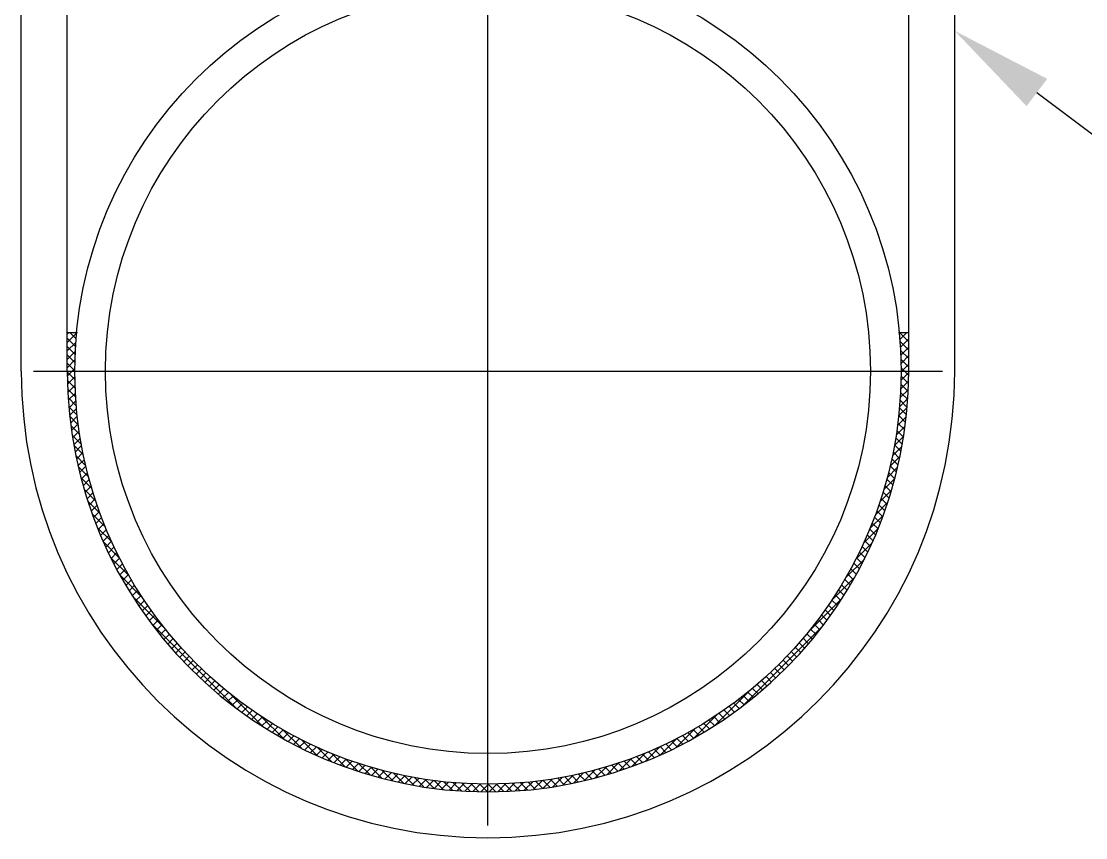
# Model space of a CAD drawing. Extents: x 4995099 to 5303443, y 4627657 to 4889583.
# Drawn here: x 5045029 to 5047099, y 4728701 to 4730290 of the extents above; entities that cross this region are included whole.
import ezdxf

# ---------------------------------------------------------------- set-up
doc = ezdxf.new("R2010")
doc.units = 0
doc.header["$LTSCALE"] = 1000
doc.header["$MEASUREMENT"] = 0
doc.linetypes.add('CENTER', pattern=[50.8, 31.75, -6.35, 6.35, -6.35])
doc.layers.get('0').update_dxf_attribs({"color": 4, "linetype": 'CONTINUOUS'})

msp = doc.modelspace()

# ---------------------------------------------------------------- linework, layer by layer
at = {"linetype": 'Continuous'}
for p, q in [((5045028.8, 4729608.6), (5045028.8, 4730933.2)), ((5045118.1, 4729608.6), (5045118.1, 4730933.2)), ((5046755.3, 4729608.6), (5046755.3, 4730933.2)), ((5046844.6, 4729608.6), (5046844.6, 4730933.2)), ((5045138.3, 4729683), (5045118.1, 4729683)), ((5046755.3, 4729683), (5046735.1, 4729683))]:
    msp.add_line(p, q, dxfattribs=at)
at = {"color": 0, "linetype": 'CENTER'}
for p, q in [((5045936.7, 4728724.6), (5045936.7, 4730445.4)), ((5045052.7, 4729608.6), (5046820.8, 4729608.6))]:
    msp.add_line(p, q, dxfattribs=at)
for p, q in [((5045118.1, 4729680.5), (5045120.7, 4729683)), ((5045118.1, 4729664.2), (5045136.4, 4729682.5)), ((5045134.5, 4729656.5), (5045118.1, 4729672.8)), ((5045135.5, 4729671.7), (5045124.2, 4729683)), ((5046755.3, 4729665.6), (5046737.9, 4729683)), ((5046738, 4729670.4), (5046750.6, 4729683)), ((5046755.3, 4729649.3), (5046738.3, 4729666.3)), ((5046739, 4729655.2), (5046755.3, 4729671.4)), ((5046755.3, 4729681.9), (5046754.2, 4729683)), ((5045118.1, 4729647.9), (5045135, 4729664.7)), ((5045133.7, 4729641), (5045118.1, 4729656.5)), ((5045118.1, 4729631.6), (5045134, 4729647.4)), ((5046755.3, 4729633), (5046739.4, 4729648.9)), ((5046739.8, 4729639.6), (5046755.3, 4729655.1)), ((5045133.2, 4729625.2), (5045118.1, 4729640.2)), ((5045118.1, 4729615.3), (5045133.3, 4729630.5)), ((5046755.3, 4729616.7), (5046740.1, 4729631.9)), ((5046740.2, 4729623.8), (5046755.3, 4729638.8)), ((5045133, 4729609), (5045118.1, 4729623.9)), ((5045133.2, 4729592.6), (5045118.1, 4729607.6)), ((5045118.2, 4729599), (5045133, 4729613.9)), ((5046740.2, 4729591.1), (5046755.3, 4729606.2)), ((5046740.4, 4729607.6), (5046755.3, 4729622.5)), ((5046755.2, 4729600.4), (5046740.4, 4729615.3)), ((5045133.7, 4729575.8), (5045118.3, 4729591.1)), ((5045118.5, 4729583.1), (5045133.1, 4729597.6)), ((5046739.7, 4729574.3), (5046755.1, 4729589.7)), ((5046754.3, 4729568.8), (5046740, 4729583.1)), ((5046754.9, 4729584.5), (5046740.3, 4729599)), ((5045134.6, 4729558.6), (5045118.9, 4729574.3)), ((5045119.2, 4729567.4), (5045133.5, 4729581.7)), ((5045120.1, 4729552), (5045134.2, 4729566.1)), ((5046738.7, 4729557.1), (5046754.5, 4729572.8)), ((5046753.4, 4729553.4), (5046739.3, 4729567.4)), ((5045135.9, 4729541), (5045119.8, 4729557.1)), ((5045121.3, 4729536.9), (5045135.1, 4729550.8)), ((5046737.4, 4729539.4), (5046753.6, 4729555.6)), ((5046752.2, 4729538.2), (5046738.4, 4729552.1)), ((5045137.6, 4729523), (5045121.1, 4729539.5)), ((5045122.7, 4729522.1), (5045136.3, 4729535.7)), ((5045139.8, 4729504.5), (5045122.8, 4729521.5)), ((5046735.6, 4729521.4), (5046752.2, 4729537.9)), ((5046749.2, 4729508.7), (5046735.7, 4729522.2)), ((5046750.8, 4729523.4), (5046737.2, 4729537)), ((5045124.4, 4729507.5), (5045137.8, 4729520.9)), ((5045142.5, 4729485.5), (5045125, 4729503)), ((5045126.3, 4729493.1), (5045139.6, 4729506.3)), ((5046730.6, 4729483.8), (5046748.2, 4729501.3)), ((5046733.4, 4729502.8), (5046750.5, 4729519.9)), ((5046747.3, 4729494.3), (5046734, 4729507.6)), ((5045145.8, 4729465.9), (5045127.7, 4729484)), ((5045128.5, 4729478.9), (5045141.5, 4729492)), ((5046727.3, 4729464.1), (5046745.5, 4729482.3)), ((5046745.1, 4729480.2), (5046732.1, 4729493.2)), ((5045130.8, 4729465), (5045143.7, 4729477.9)), ((5045149.7, 4729445.7), (5045130.9, 4729464.4)), ((5045133.4, 4729451.3), (5045146.1, 4729464)), ((5046723.3, 4729443.8), (5046742.2, 4729462.7)), ((5046740.2, 4729452.4), (5046727.5, 4729465.2)), ((5046742.8, 4729466.2), (5046729.9, 4729479.1)), ((5045154.3, 4729424.7), (5045134.8, 4729444.3)), ((5045136.2, 4729437.7), (5045148.8, 4729450.3)), ((5046718.6, 4729422.9), (5046738.2, 4729442.5)), ((5046737.5, 4729438.9), (5046724.9, 4729451.5)), ((5045139.1, 4729424.4), (5045151.6, 4729436.8)), ((5045159.8, 4729403), (5045139.4, 4729423.4)), ((5045142.3, 4729411.2), (5045154.6, 4729423.6)), ((5046713.1, 4729401.1), (5046733.6, 4729421.5)), ((5046731.4, 4729412.4), (5046719.1, 4729424.7)), ((5046734.5, 4729425.5), (5046722.1, 4729438)), ((5045166.1, 4729380.4), (5045144.7, 4729401.8)), ((5045145.6, 4729398.3), (5045157.8, 4729410.5)), ((5045149.1, 4729385.5), (5045161.2, 4729397.6)), ((5046706.7, 4729378.3), (5046728.2, 4729399.8)), ((5046724.6, 4729386.6), (5046712.5, 4729398.7)), ((5046728.1, 4729399.4), (5046715.9, 4729411.6)), ((5045173.5, 4729356.6), (5045150.9, 4729379.2)), ((5045152.8, 4729372.9), (5045164.8, 4729384.9)), ((5046699.2, 4729354.5), (5046721.9, 4729377.2)), ((5046720.9, 4729374), (5046708.9, 4729386)), ((5045156.7, 4729360.4), (5045168.6, 4729372.3)), ((5045182.3, 4729331.6), (5045158.2, 4729355.7)), ((5045160.7, 4729348.1), (5045172.5, 4729359.9)), ((5046713.1, 4729349.2), (5046701.3, 4729361)), ((5046717.1, 4729361.5), (5046705.2, 4729373.4)), ((5045164.9, 4729336), (5045176.6, 4729347.7)), ((5045169.2, 4729324), (5045180.8, 4729335.7)), ((5046690.3, 4729329.3), (5046714.5, 4729353.6)), ((5046704.6, 4729325.1), (5046693, 4729336.7)), ((5046708.9, 4729337.1), (5046697.2, 4729348.8)), ((5045192.6, 4729305), (5045166.7, 4729330.9)), ((5045173.7, 4729312.2), (5045185.2, 4729323.8)), ((5046679.8, 4729302.6), (5046705.9, 4729328.6)), ((5046700.1, 4729313.3), (5046688.6, 4729324.8)), ((5045204.9, 4729276.4), (5045176.7, 4729304.6)), ((5045178.3, 4729300.6), (5045189.8, 4729312)), ((5045183.1, 4729289.1), (5045194.5, 4729300.4)), ((5046667.3, 4729273.7), (5046695.8, 4729302.2)), ((5046690.7, 4729290.1), (5046679.4, 4729301.4)), ((5046695.5, 4729301.6), (5046684.1, 4729313)), ((5045188, 4729277.7), (5045199.3, 4729289)), ((5045220, 4729245), (5045188.6, 4729276.4)), ((5045193.1, 4729266.4), (5045204.3, 4729277.7)), ((5046651.9, 4729242.1), (5046683.7, 4729273.8)), ((5046680.8, 4729267.4), (5046669.5, 4729278.7)), ((5046685.8, 4729278.7), (5046674.5, 4729290)), ((5045198.3, 4729255.3), (5045209.5, 4729266.5)), ((5045203.6, 4729244.4), (5045214.7, 4729255.5)), ((5046670.3, 4729245.3), (5046659.1, 4729256.5)), ((5046675.6, 4729256.3), (5046664.4, 4729267.5)), ((5045239.1, 4729209.6), (5045203, 4729245.7)), ((5045209.1, 4729233.6), (5045220.2, 4729244.6)), ((5045214.7, 4729222.9), (5045225.7, 4729233.9)), ((5046632.4, 4729206.3), (5046669, 4729242.9)), ((5046659.2, 4729223.8), (5046648.2, 4729234.8)), ((5046664.8, 4729234.5), (5046653.7, 4729245.6)), ((5045220.5, 4729212.3), (5045231.4, 4729223.3)), ((5045264.9, 4729167.5), (5045221, 4729211.4)), ((5045226.3, 4729201.9), (5045237.2, 4729212.8)), ((5046647.6, 4729202.8), (5046636.7, 4729213.7)), ((5046653.5, 4729213.2), (5046642.5, 4729224.2)), ((5045232.3, 4729191.6), (5045243.2, 4729202.5)), ((5045238.5, 4729181.4), (5045249.3, 4729192.2)), ((5046605.7, 4729163.2), (5046650.7, 4729208.2)), ((5046635.5, 4729182.3), (5046624.7, 4729193.1)), ((5046641.6, 4729192.5), (5046630.7, 4729203.4)), ((5045244.7, 4729171.4), (5045255.5, 4729182.2)), ((5045307.6, 4729108.5), (5045244.7, 4729171.4)), ((5045251.1, 4729161.4), (5045261.8, 4729172.2)), ((5046622.9, 4729162.3), (5046612.1, 4729173.1)), ((5046629.3, 4729172.2), (5046618.5, 4729183)), ((5045257.6, 4729151.6), (5045268.3, 4729162.4)), ((5045264.2, 4729142), (5045274.9, 4729152.7)), ((5046560, 4729101.2), (5046626.2, 4729167.5)), ((5046609.8, 4729142.8), (5046599.1, 4729153.5)), ((5046616.4, 4729152.5), (5046605.7, 4729163.2)), ((5045270.9, 4729132.4), (5045281.6, 4729143.1)), ((5045277.8, 4729122.9), (5045288.4, 4729133.6)), ((5046596.2, 4729123.8), (5046585.6, 4729134.4)), ((5046603.1, 4729133.2), (5046592.4, 4729143.9)), ((5045447.4, 4728952.4), (5045280.5, 4729119.3)), ((5045284.8, 4729113.6), (5045295.4, 4729124.2)), ((5045291.8, 4729104.4), (5045302.5, 4729115)), ((5046431.8, 4728956.7), (5046588.6, 4729113.5)), ((5046582.2, 4729105.2), (5046571.6, 4729115.8)), ((5046589.3, 4729114.4), (5046578.7, 4729125.1)), ((5045299.1, 4729095.3), (5045309.6, 4729105.9)), ((5045306.4, 4729086.4), (5045317, 4729096.9)), ((5045313.8, 4729077.5), (5045324.4, 4729088.1)), ((5046560.2, 4729078.3), (5046549.7, 4729088.8)), ((5046567.7, 4729087.1), (5046557.1, 4729097.7)), ((5046575, 4729096.1), (5046564.4, 4729106.7)), ((5045321.4, 4729068.8), (5045331.9, 4729079.3)), ((5045329.1, 4729060.1), (5045339.6, 4729070.7)), ((5046545, 4729060.9), (5046534.5, 4729071.4)), ((5046552.7, 4729069.5), (5046542.1, 4729080.1)), ((5045336.9, 4729051.6), (5045347.4, 4729062.2)), ((5045344.8, 4729043.2), (5045355.3, 4729053.8)), ((5045352.8, 4729035), (5045363.3, 4729045.5)), ((5046521.3, 4729035.7), (5046510.8, 4729046.2)), ((5046529.4, 4729044), (5046518.8, 4729054.5)), ((5046537.3, 4729052.4), (5046526.7, 4729062.9)), ((5045360.9, 4729026.8), (5045371.4, 4729037.3)), ((5045369.2, 4729018.7), (5045379.7, 4729029.3)), ((5046505, 4729019.4), (5046494.5, 4729030)), ((5046513.2, 4729027.5), (5046502.7, 4729038)), ((5045377.5, 4729010.8), (5045388.1, 4729021.3)), ((5045386, 4729003), (5045396.5, 4729013.5)), ((5045394.6, 4728995.3), (5045405.1, 4729005.8)), ((5046479.6, 4728995.9), (5046469, 4729006.5)), ((5046488.2, 4729003.7), (5046477.6, 4729014.2)), ((5046496.6, 4729011.5), (5046486.1, 4729022)), ((5045403.3, 4728987.7), (5045413.9, 4728998.2)), ((5045412.1, 4728980.2), (5045422.7, 4728990.8)), ((5045421.1, 4728972.9), (5045431.7, 4728983.4)), ((5046377.8, 4728919.1), (5046444.1, 4728985.3)), ((5046453.1, 4728973.5), (5046442.5, 4728984.1)), ((5046462.1, 4728980.9), (5046451.5, 4728991.4)), ((5046470.9, 4728988.4), (5046460.3, 4728998.9)), ((5045430.1, 4728965.6), (5045440.7, 4728976.2)), ((5045499.5, 4728916.6), (5045436.6, 4728979.5)), ((5045439.3, 4728958.5), (5045449.9, 4728969.1)), ((5045448.6, 4728951.5), (5045459.2, 4728962.1)), ((5046425.6, 4728952.1), (5046415, 4728962.7)), ((5046434.9, 4728959.1), (5046424.3, 4728969.7)), ((5046444.1, 4728966.2), (5046433.5, 4728976.8)), ((5045458, 4728944.6), (5045468.7, 4728955.3)), ((5045467.5, 4728937.8), (5045478.2, 4728948.5)), ((5045477.2, 4728931.2), (5045487.9, 4728941.9)), ((5046397.1, 4728931.8), (5046386.4, 4728942.5)), ((5046406.7, 4728938.4), (5046396, 4728949.1)), ((5046416.2, 4728945.2), (5046405.6, 4728955.9)), ((5045487, 4728924.7), (5045497.7, 4728935.4)), ((5045539.5, 4728892.9), (5045495.6, 4728936.8)), ((5045496.9, 4728918.3), (5045507.6, 4728929)), ((5045506.9, 4728912), (5045517.7, 4728922.8)), ((5046337.1, 4728894.7), (5046382.1, 4728939.6)), ((5046367.4, 4728912.5), (5046356.6, 4728923.3)), ((5046377.4, 4728918.8), (5046366.6, 4728929.6)), ((5046387.3, 4728925.2), (5046376.6, 4728936)), ((5045517, 4728905.8), (5045527.9, 4728916.7)), ((5045527.3, 4728899.8), (5045538.2, 4728910.7)), ((5045573.8, 4728874.9), (5045537.7, 4728910.9)), ((5045537.7, 4728893.9), (5045548.6, 4728904.8)), ((5046302.5, 4728876.3), (5046339, 4728912.9)), ((5046336.6, 4728894.4), (5046325.7, 4728905.3)), ((5046347, 4728900.3), (5046336.1, 4728911.2)), ((5046357.3, 4728906.3), (5046346.4, 4728917.2)), ((5045548.2, 4728888.1), (5045559.2, 4728899.1)), ((5045558.9, 4728882.5), (5045569.9, 4728893.5)), ((5045569.7, 4728876.9), (5045580.8, 4728888)), ((5045604.5, 4728860.5), (5045573.1, 4728891.9)), ((5045580.6, 4728871.6), (5045591.7, 4728882.7)), ((5046271.5, 4728861.6), (5046303.2, 4728893.4)), ((5046293.8, 4728872), (5046282.7, 4728883.2)), ((5046304.7, 4728877.4), (5046293.6, 4728888.5)), ((5046315.5, 4728882.9), (5046304.4, 4728894)), ((5046326.1, 4728888.6), (5046315.1, 4728899.6)), ((5045591.6, 4728866.3), (5045602.8, 4728877.5)), ((5045602.8, 4728861.2), (5045614.1, 4728872.5)), ((5045632.7, 4728848.6), (5045604.5, 4728876.8)), ((5045614.2, 4728856.3), (5045625.5, 4728867.6)), ((5045625.6, 4728851.4), (5045637.1, 4728862.9)), ((5045659, 4728838.6), (5045633.1, 4728864.5)), ((5046216.7, 4728839.4), (5046242.7, 4728865.5)), ((5046237.2, 4728847.2), (5046225.7, 4728858.7)), ((5046248.8, 4728851.9), (5046237.4, 4728863.3)), ((5046243.1, 4728849.5), (5046271.6, 4728878)), ((5046260.3, 4728856.7), (5046248.9, 4728868)), ((5046271.6, 4728861.7), (5046260.3, 4728872.9)), ((5046282.8, 4728866.8), (5046271.5, 4728878)), ((5045637.3, 4728846.8), (5045648.8, 4728858.3)), ((5045649, 4728842.2), (5045660.6, 4728853.8)), ((5045683.8, 4728830.1), (5045659.7, 4728854.2)), ((5045661, 4728837.9), (5045672.6, 4728849.5)), ((5045673.1, 4728833.7), (5045684.8, 4728845.4)), ((5045707.3, 4728822.8), (5045684.7, 4728845.4)), ((5045685.3, 4728829.6), (5045697.1, 4728841.5)), ((5045697.7, 4728825.7), (5045709.7, 4728837.7)), ((5045729.9, 4728816.6), (5045708.5, 4728838)), ((5046145.5, 4728817.1), (5046167, 4728838.6)), ((5046176.8, 4728826), (5046164.9, 4728838)), ((5046168.1, 4728823.4), (5046190.8, 4728846.2)), ((5046189.2, 4728830), (5046177.4, 4728841.8)), ((5046201.4, 4728834), (5046189.7, 4728845.8)), ((5046191.8, 4728830.8), (5046216, 4728855)), ((5046213.5, 4728838.3), (5046201.8, 4728849.9)), ((5046225.4, 4728842.6), (5046213.8, 4728854.2)), ((5045710.3, 4728822), (5045722.3, 4728834)), ((5045723, 4728818.4), (5045735.2, 4728830.6)), ((5045751.5, 4728811.3), (5045731.1, 4728831.7)), ((5045735.9, 4728815), (5045748.2, 4728827.3)), ((5045749, 4728811.8), (5045761.5, 4728824.3)), ((5045772.4, 4728806.7), (5045752.8, 4728826.2)), ((5045762.3, 4728808.8), (5045774.9, 4728821.4)), ((5045792.5, 4728802.8), (5045773.8, 4728821.6)), ((5045775.8, 4728806), (5045788.5, 4728818.7)), ((5045812.1, 4728799.6), (5045794, 4728817.7)), ((5046063, 4728799.8), (5046081.2, 4728818)), ((5046082.6, 4728803.1), (5046101.5, 4728822)), ((5046098.8, 4728806.2), (5046086.1, 4728818.9)), ((5046112.3, 4728809.1), (5046099.7, 4728821.6)), ((5046102.8, 4728807.1), (5046122.5, 4728826.7)), ((5046125.5, 4728812.1), (5046113.1, 4728824.5)), ((5046123.8, 4728811.7), (5046144.3, 4728832.2)), ((5046138.6, 4728815.3), (5046126.3, 4728827.6)), ((5046151.5, 4728818.7), (5046139.4, 4728830.9)), ((5046164.3, 4728822.3), (5046152.2, 4728834.3)), ((5045789.5, 4728803.4), (5045802.3, 4728816.2)), ((5045803.4, 4728801), (5045816.4, 4728814)), ((5045831.1, 4728796.9), (5045813.6, 4728814.4)), ((5045817.5, 4728798.8), (5045830.6, 4728812)), ((5045831.8, 4728796.8), (5045845.1, 4728810.2)), ((5045849.6, 4728794.7), (5045832.6, 4728811.7)), ((5045846.3, 4728795), (5045859.9, 4728808.6)), ((5045867.6, 4728793), (5045851.1, 4728809.5)), ((5045861.1, 4728793.5), (5045874.9, 4728807.3)), ((5045885.2, 4728791.7), (5045869.1, 4728807.8)), ((5045876.2, 4728792.3), (5045890.2, 4728806.3)), ((5045902.4, 4728790.8), (5045886.7, 4728806.5)), ((5045891.5, 4728791.3), (5045905.7, 4728805.5)), ((5045919.2, 4728790.2), (5045903.9, 4728805.6)), ((5045907.1, 4728790.6), (5045921.5, 4728805.1)), ((5045935.7, 4728790), (5045920.7, 4728805.1)), ((5045922.9, 4728790.2), (5045937.7, 4728804.9)), ((5045951.9, 4728790.2), (5045937.1, 4728804.9)), ((5045939.1, 4728790), (5045954.2, 4728805.1)), ((5045967.7, 4728790.6), (5045953.3, 4728805.1)), ((5045955.6, 4728790.3), (5045971, 4728805.7)), ((5045983.3, 4728791.4), (5045969.1, 4728805.6)), ((5045972.5, 4728790.8), (5045988.3, 4728806.6)), ((5045998.6, 4728792.4), (5045984.6, 4728806.3)), ((5045989.7, 4728791.8), (5046005.9, 4728807.9)), ((5046013.6, 4728793.7), (5045999.9, 4728807.4)), ((5046007.4, 4728793.1), (5046023.9, 4728809.7)), ((5046028.4, 4728795.2), (5046014.8, 4728808.7)), ((5046025.4, 4728794.9), (5046042.5, 4728811.9)), ((5046042.9, 4728797), (5046029.6, 4728810.3)), ((5046044, 4728797.1), (5046061.6, 4728814.7)), ((5046057.2, 4728799), (5046044, 4728812.1)), ((5046071.3, 4728801.2), (5046058.3, 4728814.2)), ((5046085.1, 4728803.6), (5046072.3, 4728816.4))]:
    msp.add_line(p, q)
msp.add_lwpolyline([(5047004.5, 4730150.8), (5047511.7, 4729770.1)])
at = {"linetype": 'Continuous'}
for radius in [803.7, 744.1]:
    msp.add_circle((5045936.7, 4729608.6), radius, dxfattribs=at)
for radius in [907.9, 818.6]:
    msp.add_arc((5045936.7, 4729608.6), radius, 180, 0, dxfattribs=at)
msp.add_solid([(5046984.5, 4730124.2), (5046844.6, 4730270.9), (5047024.5, 4730177.5)])

doc.saveas('drawing.dxf')
